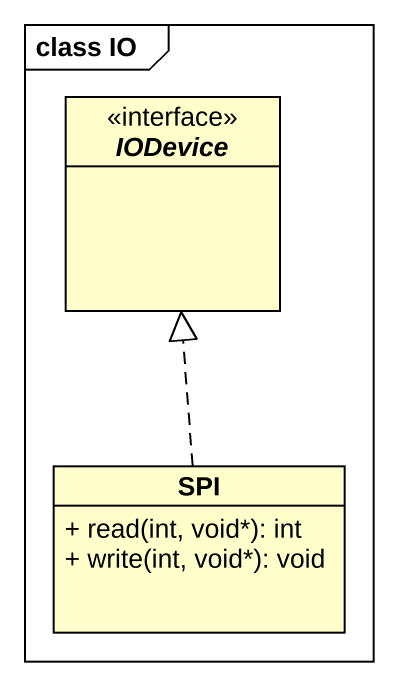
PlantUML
@startuml
mainframe class IO
hide circle
hide empty members
skinparam classAttributeIconSize 0
interface IODevice <<interface>>
class SPI {
  + read(int, void*): int
  + write(int, void*): void
}
SPI .up.|> IODevice
@enduml
